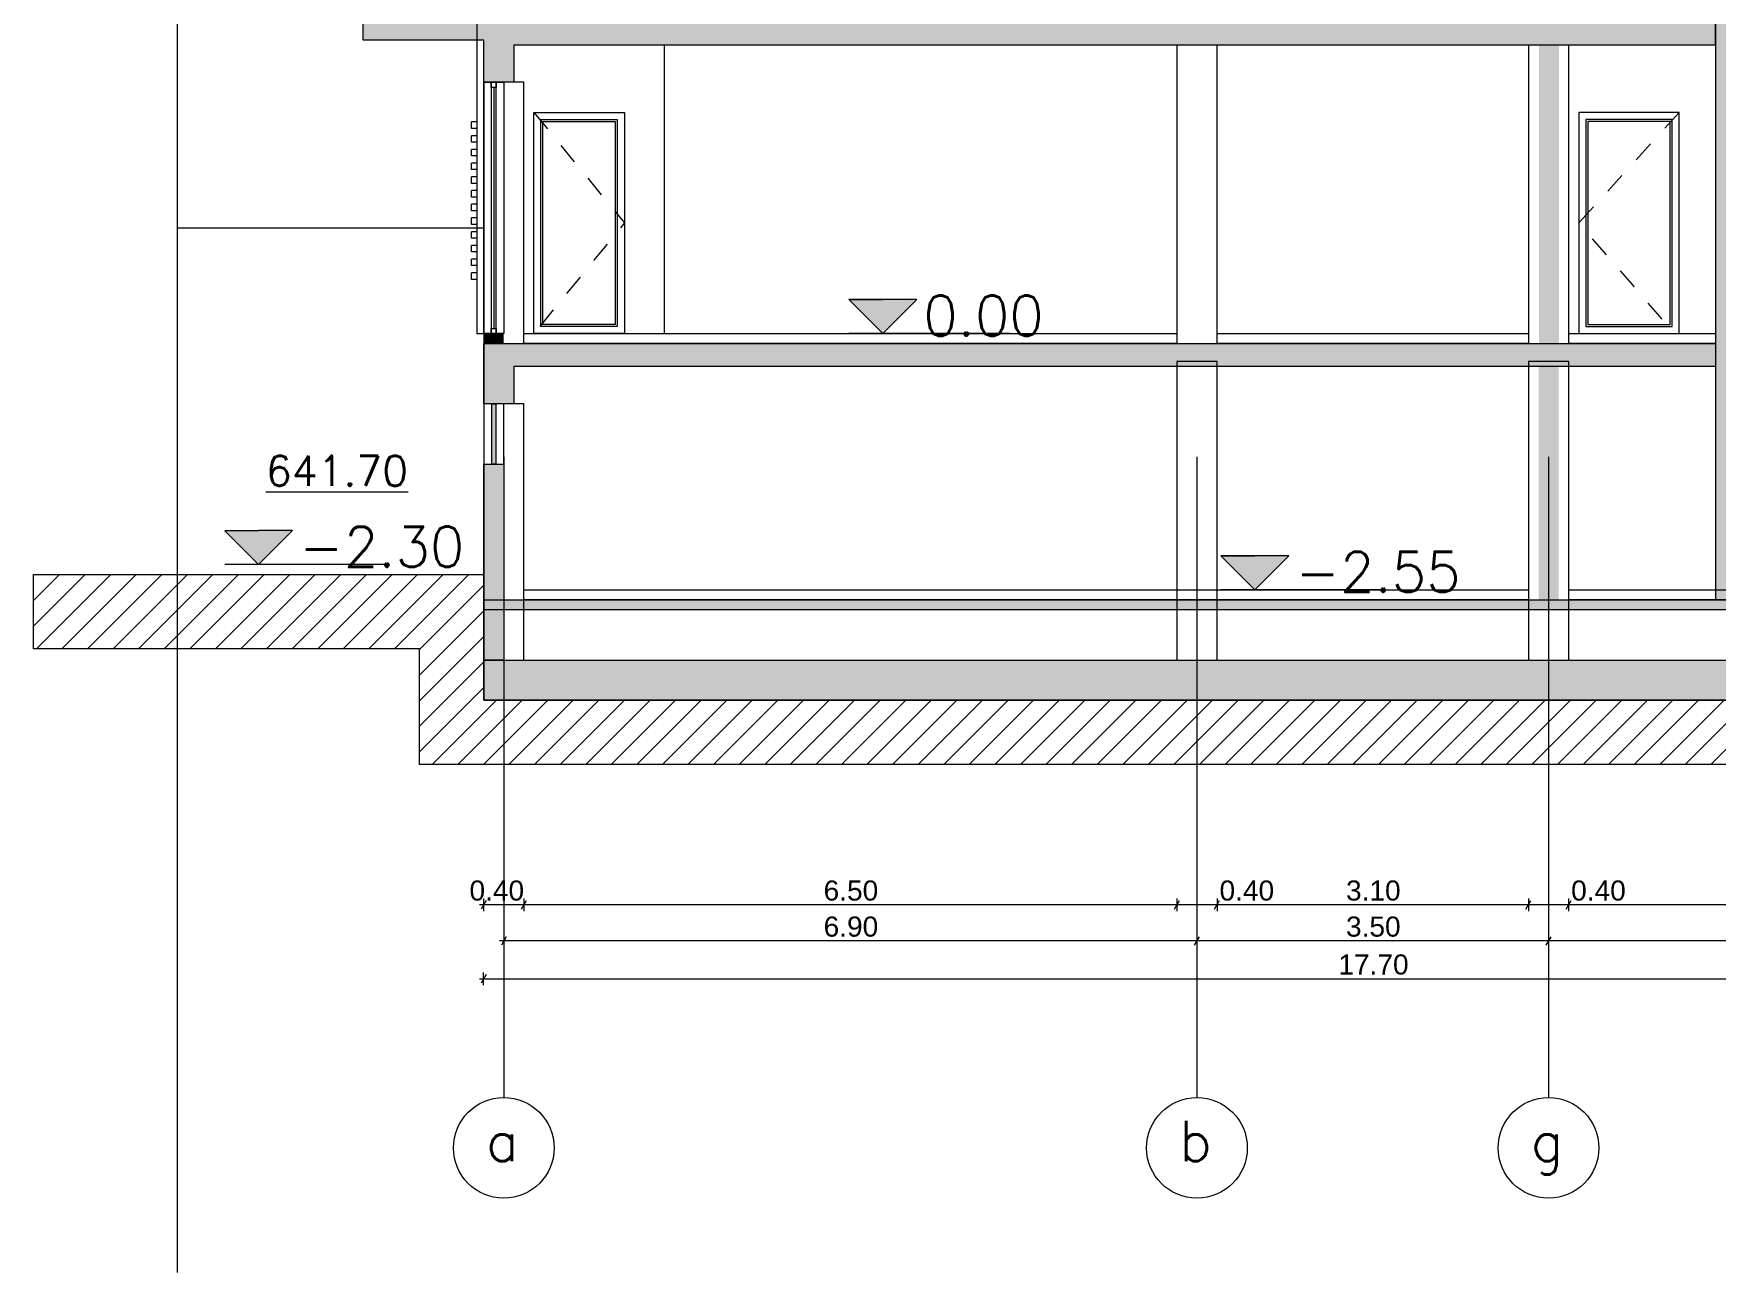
# Model space of a CAD drawing. Header units: millimetres. Extents: x 476244520 to 476657119, y 4620824743 to 4621446928.
# Drawn here: x 476553629 to 476570378, y 4621114425 to 4621126754 of the extents above; entities that cross this region are included whole.
import ezdxf

# ---------------------------------------------------------------- set-up
doc = ezdxf.new("R2010")
doc.units = ezdxf.units.MM
doc.header["$MEASUREMENT"] = 0
doc.linetypes.add('Dashed', pattern=[423.333333, 211.666667, -211.666667])
for name, color, linetype, lineweight in [('0_0 Architecture_Pen_No__7', 7, 'Continuous', 0), ('0_0 Architecture_Pen_No__8', 8, 'Continuous', 0), ('0_Pen_No__1_Pen_No__250', 7, 'Continuous', 0), ('0_Pen_No__250_Pen_No__142', 142, 'Continuous', 0), ('2D Drafting - General_Pen_No__250_Pen_No__7', 7, 'Continuous', 0), ('2D Drafting - General_Pen_No__250_Pen_No__7_Pen_No__154', 154, 'Continuous', 0), ('2D Drafting - General_Pen_No__250_Pen_No__7_Pen_No__250', 7, 'Continuous', 0), ('2D Drafting - General_Pen_No__250_Pen_No__7_Pen_No__7', 7, 'Continuous', 0), ('2D Drafting - General_Pen_No__7_Pen_No__253', 252, 'Continuous', 0), ('a-iataki_Pen_No__5_Pen_No__5_Pen_No__142', 142, 'Continuous', 0), ('gegmebi_Pen_No__7_Pen_No__250', 7, 'Continuous', 0), ('gegmebi_Pen_No__7_Pen_No__7', 7, 'Continuous', 0), ('kar-panjara_Pen_No__7_Pen_No__250', 7, 'Continuous', 0), ('New_._Pen_No__1', 1, 'Continuous', 0), ('New_2D Drafting - General_Pen_No__30_Pen_No__9_Pen_No__9_Pen_No__25', 255, 'Continuous', 0), ('New_2D Drafting - General_Pen_No__30_Pen_No__9_Pen_No__9_Pen_No__7', 7, 'Continuous', 0), ('New_2D Drafting - General_Pen_No__7_Pen_No__250', 7, 'Continuous', 0), ('New_2D Drafting - General_Pen_No__7_Pen_No__7', 7, 'Continuous', 0), ('New_reg_nak_Pen_No__7', 7, 'Continuous', 0), ('New_shenobebi_Pen_No__7', 7, 'Continuous', 0), ('New_Structural - Bearing_Pen_No__1', 1, 'Continuous', 0), ('New_Structural - Bearing_Pen_No__118', 118, 'Continuous', 0), ('New_Structural - Bearing_Pen_No__250', 7, 'Continuous', 0), ('zoma_Pen_No__142', 142, 'Continuous', 0), ('zoma_Pen_No__1_Pen_No__142', 142, 'Continuous', 0), ('zoma_Pen_No__5_Pen_No__5_Pen_No__142', 142, 'Continuous', 0)]:
    doc.layers.add(name, color=color, linetype=linetype, lineweight=lineweight)
doc.layers.add('zoma', color=7, linetype='Continuous')
doc.styles.add('GENERATED_STYLE_2', font='arial.ttf')
doc.linetypes.add('Break', pattern='A,0,[1,A-4 бѓЎбѓђбѓ®бѓљбѓ\x98 - nikas1.Shx,S=15.679026,R=0,X=0,Y=0],-1975.557214,0', length=1975.557214)
doc.dimstyles.new('GENERATED_STYLE__1', dxfattribs={"dimtxt": 200, "dimasz": 64.421331, "dimexe": 0.18, "dimexo": 3, "dimgap": 0.09, "dimtad": 1, "dimtih": 1, "dimtoh": 1, "dimlfac": 0.001, "dimzin": 0, "dimdsep": 46, "dimtxsty": 'GENERATED_STYLE_2', "dimblk": 'ARROWHEAD_2', "dimblk1": 'ARROWHEAD_2', "dimblk2": 'ARROWHEAD_2', "dimcen": 0.09, "dimclrd": 142, "dimclre": 142, "dimclrt": 142, "dimadec": 0, "dimazin": 0, "dimtfac": 1, "dimtdec": 4, "dimtmove": 0, "dimatfit": 3, "dimfxl": 1, "dimtolj": 1, "dimtzin": 0, "dimarcsym": 0})
doc.dimstyles.new('GENERATED_STYLE__2', dxfattribs={"dimtxt": 200, "dimasz": 64.421331, "dimexe": 0.18, "dimexo": 3, "dimgap": 0.09, "dimtad": 1, "dimtih": 1, "dimtoh": 1, "dimlfac": 0.001, "dimzin": 0, "dimdsep": 46, "dimtxsty": 'GENERATED_STYLE_2', "dimblk": 'ARROWHEAD_2', "dimblk1": 'ARROWHEAD_2', "dimblk2": 'ARROWHEAD_2', "dimcen": 0.09, "dimclrd": 142, "dimclre": 142, "dimclrt": 142, "dimadec": 0, "dimazin": 0, "dimtfac": 1, "dimtdec": 4, "dimtmove": 2, "dimatfit": 3, "dimfxl": 1, "dimtolj": 1, "dimtzin": 0, "dimarcsym": 0})

# ---------------------------------------------------------------- blocks, each defined once
blk = doc.blocks.new('*D718', base_point=(476844527, 4621385791))
at = {"layer": 'zoma_Pen_No__142', "color": 142, "linetype": 'Continuous', "lineweight": 0, "transparency": 16777216}
for p, q in [((476568684, 4621117681), (476568733, 4621117766)), ((476568708, 4621117787), (476568708, 4621117660)), ((476575584, 4621117681), (476575633, 4621117766)), ((476575608, 4621117787), (476575608, 4621117660)), ((476568708, 4621117724), (476565208, 4621117724)), ((476575608, 4621117724), (476568708, 4621117724)), ((476575650, 4621117724), (476575608, 4621117724))]:
    blk.add_line(p, q, dxfattribs=at)
at = {"layer": 'zoma_Pen_No__142', "color": 142, "lineweight": 0, "transparency": 16777216, "insert": (476571892, 4621117764), "char_height": 200, "attachment_point": 7, "style": 'GENERATED_STYLE_2'}
blk.add_mtext('\\A1;{\\pql;\\fArial CYR|b0|i0|c204|p34;6.90}', dxfattribs=at)
blk = doc.blocks.new('ARROWHEAD_2')
at = {"color": 0, "linetype": 'Continuous', "lineweight": 0}
for p, q in [((0, 0), (-1, 0)), ((-0.38, -0.66), (0.38, 0.66))]:
    blk.add_line(p, q, dxfattribs=at)
blk = doc.blocks.new('*D719', base_point=(476844527, 4621385791))
at = {"layer": 'zoma_Pen_No__142', "color": 142, "linetype": 'Continuous', "lineweight": 0, "transparency": 16777216}
for p, q in [((476565184, 4621117681), (476565233, 4621117766)), ((476565208, 4621117787), (476565208, 4621117660)), ((476568684, 4621117681), (476568733, 4621117766)), ((476568708, 4621117724), (476565208, 4621117724))]:
    blk.add_line(p, q, dxfattribs=at)
at = {"layer": 'zoma_Pen_No__142', "color": 142, "lineweight": 0, "transparency": 16777216, "insert": (476566692, 4621117764), "char_height": 200, "attachment_point": 7, "style": 'GENERATED_STYLE_2'}
blk.add_mtext('\\A1;{\\pql;\\fArial CYR|b0|i0|c204|p34;3.50}', dxfattribs=at)
blk = doc.blocks.new('*D720', base_point=(476844527, 4621385791))
at = {"layer": 'zoma_Pen_No__142', "color": 142, "linetype": 'Continuous', "lineweight": 0, "transparency": 16777216}
for p, q in [((476558333, 4621117766), (476558284, 4621117681)), ((476558308, 4621117787), (476558308, 4621117660)), ((476565184, 4621117681), (476565233, 4621117766)), ((476565208, 4621117787), (476565208, 4621117660)), ((476558308, 4621117724), (476558267, 4621117724)), ((476565208, 4621117724), (476558308, 4621117724))]:
    blk.add_line(p, q, dxfattribs=at)
at = {"layer": 'zoma_Pen_No__142', "color": 142, "lineweight": 0, "transparency": 16777216, "insert": (476561492, 4621117764), "char_height": 200, "attachment_point": 7, "style": 'GENERATED_STYLE_2'}
blk.add_mtext('\\A1;{\\pql;\\fArial CYR|b0|i0|c204|p34;6.90}', dxfattribs=at)
blk = doc.blocks.new('*D722', base_point=(476844527, 4621385791))
at = {"layer": 'zoma_Pen_No__142', "color": 142, "linetype": 'Continuous', "lineweight": 0, "transparency": 16777216}
for p, q in [((476568884, 4621118041), (476568933, 4621118126)), ((476575408, 4621118083), (476568908, 4621118083)), ((476575383, 4621118041), (476575432, 4621118126)), ((476575408, 4621118147), (476575408, 4621118020))]:
    blk.add_line(p, q, dxfattribs=at)
at = {"layer": 'zoma_Pen_No__142', "color": 142, "lineweight": 0, "transparency": 16777216, "char_height": 200, "attachment_point": 7, "style": 'GENERATED_STYLE_2'}
for s, insert in [('\\A1;{\\pql;\\fArial CYR|b0|i0|c204|p34;0.40}', (476568933, 4621118123)), ('\\A1;{\\pql;\\fArial CYR|b0|i0|c204|p34;6.50}', (476571892, 4621118123))]:
    blk.add_mtext(s, dxfattribs=dict(at, insert=insert))
blk = doc.blocks.new('*D723', base_point=(476844527, 4621385791))
at = {"layer": 'zoma_Pen_No__142', "color": 142, "linetype": 'Continuous', "lineweight": 0, "transparency": 16777216}
for p, q in [((476568483, 4621118041), (476568532, 4621118126)), ((476568908, 4621118083), (476568508, 4621118083)), ((476568884, 4621118041), (476568933, 4621118126)), ((476568908, 4621118147), (476568908, 4621118020)), ((476575408, 4621118083), (476568908, 4621118083))]:
    blk.add_line(p, q, dxfattribs=at)
blk = doc.blocks.new('*D724', base_point=(476844527, 4621385791))
at = {"layer": 'zoma_Pen_No__142', "color": 142, "linetype": 'Continuous', "lineweight": 0, "transparency": 16777216}
for p, q in [((476565384, 4621118041), (476565433, 4621118126)), ((476565408, 4621118147), (476565408, 4621118020)), ((476568508, 4621118083), (476565408, 4621118083)), ((476568483, 4621118041), (476568532, 4621118126)), ((476568508, 4621118147), (476568508, 4621118020)), ((476568908, 4621118083), (476568508, 4621118083))]:
    blk.add_line(p, q, dxfattribs=at)
at = {"layer": 'zoma_Pen_No__142', "color": 142, "lineweight": 0, "transparency": 16777216, "char_height": 200, "attachment_point": 7, "style": 'GENERATED_STYLE_2'}
for s, insert in [('\\A1;{\\pql;\\fArial CYR|b0|i0|c204|p34;0.40}', (476565433, 4621118123)), ('\\A1;{\\pql;\\fArial CYR|b0|i0|c204|p34;3.10}', (476566692, 4621118123))]:
    blk.add_mtext(s, dxfattribs=dict(at, insert=insert))
blk = doc.blocks.new('*D725', base_point=(476844527, 4621385791))
at = {"layer": 'zoma_Pen_No__142', "color": 142, "linetype": 'Continuous', "lineweight": 0, "transparency": 16777216}
for p, q in [((476564984, 4621118041), (476565033, 4621118126)), ((476565008, 4621118147), (476565008, 4621118020)), ((476565408, 4621118083), (476565008, 4621118083)), ((476565384, 4621118041), (476565433, 4621118126)), ((476565408, 4621118147), (476565408, 4621118020))]:
    blk.add_line(p, q, dxfattribs=at)
blk = doc.blocks.new('*D726', base_point=(476844527, 4621385791))
at = {"layer": 'zoma_Pen_No__142', "color": 142, "linetype": 'Continuous', "lineweight": 0, "transparency": 16777216}
for p, q in [((476558484, 4621118041), (476558533, 4621118126)), ((476565008, 4621118083), (476558509, 4621118083)), ((476564984, 4621118041), (476565033, 4621118126)), ((476565008, 4621118147), (476565008, 4621118020))]:
    blk.add_line(p, q, dxfattribs=at)
at = {"layer": 'zoma_Pen_No__142', "color": 142, "lineweight": 0, "transparency": 16777216, "insert": (476561492, 4621118123), "char_height": 200, "attachment_point": 7, "style": 'GENERATED_STYLE_2'}
blk.add_mtext('\\A1;{\\pql;\\fArial CYR|b0|i0|c204|p34;6.50}', dxfattribs=at)
blk = doc.blocks.new('*D727', base_point=(476844527, 4621385791))
at = {"layer": 'zoma_Pen_No__142', "color": 142, "linetype": 'Continuous', "lineweight": 0, "transparency": 16777216}
for p, q in [((476558108, 4621118083), (476558067, 4621118083)), ((476558133, 4621118126), (476558084, 4621118041)), ((476558108, 4621118147), (476558108, 4621118020)), ((476558509, 4621118083), (476558108, 4621118083)), ((476558484, 4621118041), (476558533, 4621118126)), ((476558509, 4621118147), (476558509, 4621118020)), ((476565008, 4621118083), (476558509, 4621118083))]:
    blk.add_line(p, q, dxfattribs=at)
at = {"layer": 'zoma_Pen_No__142', "color": 142, "lineweight": 0, "transparency": 16777216, "insert": (476557967, 4621118123), "char_height": 200, "attachment_point": 7, "style": 'GENERATED_STYLE_2'}
blk.add_mtext('\\A1;{\\pql;\\fArial CYR|b0|i0|c204|p34;0.40}', dxfattribs=at)
blk = doc.blocks.new('*D728', base_point=(476844527, 4621385791))
at = {"layer": 'zoma_Pen_No__142', "color": 142, "linetype": 'Continuous', "lineweight": 0, "transparency": 16777216}
for p, q in [((476558108, 4621117283), (476558108, 4621117411)), ((476575808, 4621117283), (476575808, 4621117411)), ((476558067, 4621117347), (476558108, 4621117347)), ((476558133, 4621117389), (476558084, 4621117305)), ((476558108, 4621117347), (476575808, 4621117347)), ((476575784, 4621117305), (476575833, 4621117389)), ((476575808, 4621117347), (476575850, 4621117347))]:
    blk.add_line(p, q, dxfattribs=at)
at = {"layer": 'zoma_Pen_No__142', "color": 142, "lineweight": 0, "transparency": 16777216, "insert": (476566616, 4621117387), "char_height": 200, "attachment_point": 7, "style": 'GENERATED_STYLE_2'}
blk.add_mtext('\\A1;{\\pql;\\fArial CYR|b0|i0|c204|p34;17.70}', dxfattribs=at)

msp = doc.modelspace()

# ---------------------------------------------------------------- hatches: boundary and pattern name
at = {"layer": '0_0 Architecture_Pen_No__8', "linetype": 'Continuous', "lineweight": 0, "true_color": 0x404040}
msp.add_hatch(color=250, dxfattribs=at).paths.add_polyline_path([(476575808.32, 4621120519.777), (476575808.32, 4621120119.777), (476558108.32, 4621120119.777), (476558108.32, 4621120519.777)])
at = {"layer": '0_Pen_No__250_Pen_No__142', "linetype": 'Continuous', "lineweight": 0}
for points in [[(476562081.444, 4621123769.617), (476562418.972, 4621124107.31), (476561743.75, 4621124107.146)], [(476555868.359, 4621121469.917), (476556205.887, 4621121807.61), (476555530.665, 4621121807.445)], [(476565784.849, 4621121219.909), (476566122.378, 4621121557.602), (476565447.156, 4621121557.438)]]:
    msp.add_hatch(color=142, dxfattribs=at).paths.add_polyline_path(points)
at = {"layer": '2D Drafting - General_Pen_No__250_Pen_No__7', "linetype": 'Continuous', "lineweight": 0}
for points in [[(476556908.591, 4621126909.107), (476558038.221, 4621126909.107), (476558038.221, 4621126970.916), (476558108.57, 4621126970.916), (476558158.221, 4621126970.916), (476558158.221, 4621126869.917), (476570368.188, 4621126869.917), (476570368.188, 4621126639.823), (476568858.637, 4621126639.823), (476568558.221, 4621126639.823), (476558408.22, 4621126639.823), (476558408.22, 4621126269.917), (476558108.471, 4621126269.917), (476558108.53, 4621126689.037), (476558108.057, 4621126689.037), (476558070.264, 4621126689.037), (476556908.591, 4621126689.037)], [(476558108.221, 4621123669.917), (476570368.288, 4621123669.917), (476570368.288, 4621123439.91), (476558408.221, 4621123439.91), (476558408.221, 4621123069.917), (476558108.121, 4621123069.917)], [(476558108.316, 4621121119.777), (476575608.32, 4621121119.777), (476575608.32, 4621121019.777), (476558108.316, 4621121019.777)]]:
    msp.add_hatch(color=7, dxfattribs=at).paths.add_polyline_path(points)
at = {"layer": '2D Drafting - General_Pen_No__250_Pen_No__7_Pen_No__154', "linetype": 'Continuous', "lineweight": 0}
msp.add_hatch(color=154, dxfattribs=at).paths.add_polyline_path([(476558308.32, 4621120519.777), (476558108.32, 4621120519.777), (476558108.32, 4621122469.909), (476558308.32, 4621122469.909)])
at = {"layer": '2D Drafting - General_Pen_No__250_Pen_No__7_Pen_No__7', "linetype": 'Continuous', "lineweight": 0}
for points in [[(476570368.288, 4621136289.909), (476570368.288, 4621121119.777), (476570568.288, 4621121119.777), (476570568.288, 4621136289.909)], [(476568611.74, 4621126639.823), (476568611.74, 4621123668.979), (476568811.74, 4621123668.979), (476568811.74, 4621126639.823)], [(476558108.221, 4621123669.917), (476558108.221, 4621123769.947), (476558308.221, 4621123769.947), (476558308.221, 4621123669.917)], [(476568608.495, 4621123489.909), (476568608.495, 4621121119.777), (476568808.495, 4621121119.777), (476568808.495, 4621123489.909)]]:
    msp.add_hatch(color=7, dxfattribs=at).paths.add_polyline_path(points)
at = {"layer": 'New_2D Drafting - General_Pen_No__30_Pen_No__9_Pen_No__9_Pen_No__25', "linetype": 'Continuous', "lineweight": 0}
msp.add_hatch(color=255, dxfattribs=at).paths.add_polyline_path([(476558228.221, 4621123069.909), (476558228.221, 4621122469.909), (476558188.221, 4621122469.909), (476558188.221, 4621123069.909)])
at = {"layer": 'New_2D Drafting - General_Pen_No__7_Pen_No__7', "linetype": 'Continuous', "lineweight": 0}
h = msp.add_hatch(dxfattribs=at)
h.set_pattern_fill('MASONRY_BLOCK', style=0, pattern_type=2)
h.set_pattern_definition([(45, (476844527.15, 4621385791.04), (-127.27922, 127.27922), [])])
h.paths.add_polyline_path([(476553628.597, 4621120630.009), (476553628.597, 4621121369.917), (476558108.321, 4621121369.917), (476558108.321, 4621120119.777), (476575808.32, 4621120119.777), (476575808.32, 4621123389.909), (476575808.32, 4621123668.999), (476580662.699, 4621123668.999), (476580662.699, 4621122929.193), (476576519.337, 4621122929.193), (476576519.337, 4621119540.859), (476576519.337, 4621119479.337), (476557467.905, 4621119479.337), (476557467.905, 4621120630.009)])

# ---------------------------------------------------------------- linework, layer by layer
at = {"layer": '0_0 Architecture_Pen_No__7', "color": 7, "linetype": 'Continuous', "lineweight": 0, "flags": 128}
msp.add_lwpolyline([(476575808.32, 4621120519.777), (476575808.32, 4621120119.777), (476558108.32, 4621120119.777), (476558108.32, 4621120519.777)], close=True, dxfattribs=at)
at = {"layer": '0_Pen_No__1_Pen_No__250', "color": 7, "linetype": 'Continuous', "lineweight": 0, "flags": 128}
for points in [[(476562081.444, 4621123769.617), (476561743.75, 4621124107.146), (476562081.361, 4621124107.228)], [(476562081.444, 4621123769.617), (476562418.972, 4621124107.31), (476562081.361, 4621124107.228)], [(476563343.832, 4621123769.925), (476561743.832, 4621123769.534)], [(476555868.359, 4621121469.917), (476555530.665, 4621121807.445), (476555868.276, 4621121807.528)], [(476555868.359, 4621121469.917), (476556205.887, 4621121807.61), (476555868.276, 4621121807.528)], [(476557130.748, 4621121470.225), (476555530.748, 4621121469.834)], [(476565784.849, 4621121219.909), (476565447.156, 4621121557.438), (476565784.767, 4621121557.52)], [(476565784.849, 4621121219.909), (476566122.378, 4621121557.602), (476565784.767, 4621121557.52)], [(476567047.238, 4621121220.217), (476565447.238, 4621121219.827)]]:
    msp.add_lwpolyline(points, dxfattribs=at)
at = {"layer": '0_Pen_No__250_Pen_No__142', "color": 142, "linetype": 'Continuous', "lineweight": 0, "flags": 128}
for points in [[(476562081.444, 4621123769.617), (476562418.972, 4621124107.31), (476561743.75, 4621124107.146)], [(476555868.359, 4621121469.917), (476556205.887, 4621121807.61), (476555530.665, 4621121807.445)], [(476565784.849, 4621121219.909), (476566122.378, 4621121557.602), (476565447.156, 4621121557.438)]]:
    msp.add_lwpolyline(points, close=True, dxfattribs=at)
at = {"layer": '2D Drafting - General_Pen_No__250_Pen_No__7', "color": 7, "linetype": 'Continuous', "lineweight": 0, "flags": 128}
for points in [[(476556908.591, 4621126909.107), (476558038.221, 4621126909.107), (476558038.221, 4621126970.916), (476558108.57, 4621126970.916), (476558158.221, 4621126970.916), (476558158.221, 4621126869.917), (476570368.188, 4621126869.917), (476570368.188, 4621126639.823), (476568858.637, 4621126639.823), (476568558.221, 4621126639.823), (476558408.22, 4621126639.823), (476558408.22, 4621126269.917), (476558108.471, 4621126269.917), (476558108.53, 4621126689.037), (476558108.057, 4621126689.037), (476558070.264, 4621126689.037), (476556908.591, 4621126689.037)], [(476558108.221, 4621123669.917), (476570368.288, 4621123669.917), (476570368.288, 4621123439.91), (476558408.221, 4621123439.91), (476558408.221, 4621123069.917), (476558108.121, 4621123069.917)], [(476558108.316, 4621121119.777), (476575608.32, 4621121119.777), (476575608.32, 4621121019.777), (476558108.316, 4621121019.777)]]:
    msp.add_lwpolyline(points, close=True, dxfattribs=at)
at = {"layer": '2D Drafting - General_Pen_No__250_Pen_No__7_Pen_No__250', "color": 7, "linetype": 'Continuous', "lineweight": 0, "flags": 128}
msp.add_lwpolyline([(476570368.288, 4621136289.909), (476570368.288, 4621121119.777), (476570568.288, 4621121119.777), (476570568.288, 4621136289.909)], close=True, dxfattribs=at)
at = {"layer": '2D Drafting - General_Pen_No__250_Pen_No__7_Pen_No__7', "color": 7, "linetype": 'Continuous', "lineweight": 0, "flags": 128}
msp.add_lwpolyline([(476558308.32, 4621120519.777), (476558108.32, 4621120519.777), (476558108.32, 4621122469.909), (476558308.32, 4621122469.909)], close=True, dxfattribs=at)
at = {"layer": '2D Drafting - General_Pen_No__7_Pen_No__253', "color": 252, "linetype": 'Continuous', "lineweight": 0, "flags": 128}
for points in [[(476558608.437, 4621125969.917), (476559508.438, 4621125969.917), (476559508.438, 4621123769.917), (476558608.437, 4621123769.917)], [(476570008.483, 4621125969.917), (476569008.482, 4621125969.917), (476569008.482, 4621123769.917), (476570008.483, 4621123769.917)], [(476558677.977, 4621125899.917), (476559438.438, 4621125899.917), (476559438.438, 4621123839.917), (476558677.977, 4621123839.917)], [(476558697.977, 4621125879.917), (476559418.438, 4621125879.917), (476559418.438, 4621123859.917), (476558697.977, 4621123859.917)], [(476569938.943, 4621125899.917), (476569078.482, 4621125899.917), (476569078.482, 4621123839.917), (476569938.943, 4621123839.917)], [(476569918.943, 4621125879.917), (476569098.482, 4621125879.917), (476569098.482, 4621123859.917), (476569918.943, 4621123859.917)]]:
    msp.add_lwpolyline(points, close=True, dxfattribs=at)
at = {"layer": '2D Drafting - General_Pen_No__7_Pen_No__253', "color": 252, "linetype": 'Dashed', "lineweight": 0, "flags": 128}
for points in [[(476558608.437, 4621125969.917), (476559508.438, 4621124869.917), (476558608.437, 4621123769.917)], [(476570008.483, 4621125969.917), (476569008.482, 4621124869.917), (476569958.482, 4621123769.917)]]:
    msp.add_lwpolyline(points, dxfattribs=at)
at = {"layer": 'gegmebi_Pen_No__7_Pen_No__250', "color": 7, "linetype": 'Continuous', "lineweight": 0, "flags": 128}
for points in [[(476558233.324, 4621126269.947), (476558183.324, 4621126269.947), (476558183.324, 4621123769.947), (476558233.324, 4621123769.947)], [(476558233.324, 4621126219.947), (476558183.324, 4621126219.947), (476558183.324, 4621126269.947), (476558233.324, 4621126269.947)], [(476558233.324, 4621123769.947), (476558183.324, 4621123769.947), (476558183.324, 4621123819.785), (476558233.324, 4621123819.785)], [(476565008.221, 4621123669.917), (476558508.571, 4621123669.917), (476558508.571, 4621123769.917), (476565008.221, 4621123769.917)], [(476568508.32, 4621123669.917), (476565408.32, 4621123669.917), (476565408.32, 4621123769.917), (476568508.32, 4621123769.917)], [(476570368.288, 4621123669.917), (476568908.67, 4621123669.917), (476568908.67, 4621123769.917), (476570368.288, 4621123769.917)], [(476568508.32, 4621121119.777), (476558508.67, 4621121119.777), (476558508.67, 4621121219.777), (476568508.32, 4621121219.777)], [(476575408.32, 4621121119.777), (476568908.67, 4621121119.777), (476568908.67, 4621121219.909), (476575408.32, 4621121219.909)]]:
    msp.add_lwpolyline(points, close=True, dxfattribs=at)
at = {"layer": 'gegmebi_Pen_No__7_Pen_No__7', "color": 7, "linetype": 'Continuous', "lineweight": 0}
msp.add_line((476558208.324, 4621126219.947), (476558208.324, 4621123819.785), dxfattribs=at)
at = {"layer": 'kar-panjara_Pen_No__7_Pen_No__250', "color": 7, "linetype": 'Continuous', "lineweight": 0, "flags": 128}
for points in [[(476565007.97, 4621126639.823), (476565007.97, 4621123669.917), (476565408.32, 4621123669.917), (476565408.32, 4621126639.823)], [(476568508.32, 4621126639.823), (476568508.32, 4621123669.038), (476568908.67, 4621123669.038), (476568908.67, 4621126639.823)], [(476558108.221, 4621126269.917), (476558108.221, 4621123669.917), (476558508.571, 4621123669.917), (476558508.571, 4621126269.917)], [(476558108.324, 4621126269.947), (476558308.324, 4621126269.947), (476558308.324, 4621123769.947), (476558108.324, 4621123769.947)], [(476565007.97, 4621123489.909), (476565007.97, 4621120519.777), (476565408.32, 4621120519.777), (476565408.32, 4621123489.909)], [(476568508.32, 4621123489.909), (476568508.32, 4621120519.777), (476568908.67, 4621120519.777), (476568908.67, 4621123489.909)], [(476558108.221, 4621123069.917), (476558108.221, 4621120519.777), (476558508.571, 4621120519.777), (476558508.571, 4621123069.917)], [(476558108.221, 4621123069.917), (476558108.221, 4621122469.909), (476558308.221, 4621122469.909), (476558308.221, 4621123069.917)]]:
    msp.add_lwpolyline(points, close=True, dxfattribs=at)
at = {"layer": 'New_2D Drafting - General_Pen_No__30_Pen_No__9_Pen_No__9_Pen_No__7', "color": 7, "linetype": 'Continuous', "lineweight": 0, "flags": 128}
msp.add_lwpolyline([(476558228.221, 4621123069.909), (476558228.221, 4621122469.909), (476558188.221, 4621122469.909), (476558188.221, 4621123069.909)], close=True, dxfattribs=at)
at = {"layer": 'New_2D Drafting - General_Pen_No__7_Pen_No__250', "color": 7, "linetype": 'Continuous', "lineweight": 0, "flags": 128}
msp.add_lwpolyline([(476553628.597, 4621120630.009), (476553628.597, 4621121369.917), (476558108.321, 4621121369.917), (476558108.321, 4621120119.777), (476575808.32, 4621120119.777), (476575808.32, 4621123389.909), (476575808.32, 4621123668.999), (476580662.699, 4621123668.999), (476580662.699, 4621122929.193), (476576519.337, 4621122929.193), (476576519.337, 4621119540.859), (476576519.337, 4621119479.337), (476557467.905, 4621119479.337), (476557467.905, 4621120630.009)], close=True, dxfattribs=at)
at = {"layer": 'New_reg_nak_Pen_No__7', "color": 7, "linetype": 'Continuous', "lineweight": 0, "flags": 128}
msp.add_lwpolyline([(476558108.483, 4621136969.485), (476558038.211, 4621136969.483), (476558038.238, 4621130170.916), (476558038.383, 4621130170.916), (476558038.456, 4621123769.907), (476558108.383, 4621123769.909)], dxfattribs=at)
at = {"layer": 'New_shenobebi_Pen_No__7', "color": 7, "linetype": 'Continuous', "lineweight": 0}
msp.add_lwpolyline([(476558108.221, 4621123769.909), (476558108.22, 4621121219.909)], dxfattribs=at)
at = {"layer": 'New_Structural - Bearing_Pen_No__1', "color": 1, "linetype": 'Continuous', "lineweight": 0}
msp.add_line((476555056.441, 4621141156.705), (476555056.441, 4621114425.379), dxfattribs=at)
at = {"layer": 'New_Structural - Bearing_Pen_No__1', "color": 1, "linetype": 'Break', "lineweight": 0}
msp.add_line((476555056.441, 4621124820.92), (476558108.221, 4621124820.92), dxfattribs=at)
at = {"layer": 'New_Structural - Bearing_Pen_No__118', "color": 118, "linetype": 'Continuous', "lineweight": 0}
for p, q in [((476557988.18, 4621125810.55), (476557988.18, 4621125875.55)), ((476558038.18, 4621125875.55), (476557988.18, 4621125875.55)), ((476558038.18, 4621125810.55), (476557988.18, 4621125810.55)), ((476557988.18, 4621125674.032), (476557988.18, 4621125739.032)), ((476558038.18, 4621125739.032), (476557988.18, 4621125739.032)), ((476558038.18, 4621125674.032), (476557988.18, 4621125674.032)), ((476557988.18, 4621125537.515), (476557988.18, 4621125602.515)), ((476558038.18, 4621125602.515), (476557988.18, 4621125602.515)), ((476558038.18, 4621125537.515), (476557988.18, 4621125537.515)), ((476557988.18, 4621125400.998), (476557988.18, 4621125465.998)), ((476558038.18, 4621125465.998), (476557988.18, 4621125465.998)), ((476558038.18, 4621125400.998), (476557988.18, 4621125400.998)), ((476557988.18, 4621125264.48), (476557988.18, 4621125329.48)), ((476558038.18, 4621125329.48), (476557988.18, 4621125329.48)), ((476558038.18, 4621125264.48), (476557988.18, 4621125264.48)), ((476557988.18, 4621125127.963), (476557988.18, 4621125192.963)), ((476558038.18, 4621125192.963), (476557988.18, 4621125192.963)), ((476558038.18, 4621125127.963), (476557988.18, 4621125127.963)), ((476557988.18, 4621124991.446), (476557988.18, 4621125056.446)), ((476558038.18, 4621125056.446), (476557988.18, 4621125056.446)), ((476558038.18, 4621124991.446), (476557988.18, 4621124991.446)), ((476557988.18, 4621124854.929), (476557988.18, 4621124919.929)), ((476558038.18, 4621124919.929), (476557988.18, 4621124919.929)), ((476558038.18, 4621124854.929), (476557988.18, 4621124854.929)), ((476557988.18, 4621124718.411), (476557988.18, 4621124783.411)), ((476558038.18, 4621124783.411), (476557988.18, 4621124783.411)), ((476558038.18, 4621124718.411), (476557988.18, 4621124718.411)), ((476557988.18, 4621124581.894), (476557988.18, 4621124646.894)), ((476558038.18, 4621124646.894), (476557988.18, 4621124646.894)), ((476558038.18, 4621124581.894), (476557988.18, 4621124581.894)), ((476557988.18, 4621124445.377), (476557988.18, 4621124510.377)), ((476558038.18, 4621124510.377), (476557988.18, 4621124510.377)), ((476558038.18, 4621124445.377), (476557988.18, 4621124445.377)), ((476557988.18, 4621124308.859), (476557988.18, 4621124373.859)), ((476558038.18, 4621124373.859), (476557988.18, 4621124373.859)), ((476558038.18, 4621124308.859), (476557988.18, 4621124308.859))]:
    msp.add_line(p, q, dxfattribs=at)
at = {"layer": 'New_Structural - Bearing_Pen_No__250', "color": 7, "linetype": 'Continuous', "lineweight": 0}
msp.add_line((476559908.452, 4621123769.917), (476559908.452, 4621126639.823), dxfattribs=at)
at = {"layer": 'zoma_Pen_No__5_Pen_No__5_Pen_No__142', "color": 142, "linetype": 'Continuous', "lineweight": 0}
for p, q in [((476558308.22, 4621122541.117), (476558308.22, 4621116158.127)), ((476565208.22, 4621122541.117), (476565208.22, 4621116158.127)), ((476568708.22, 4621122541.117), (476568708.22, 4621116158.127))]:
    msp.add_line(p, q, dxfattribs=at)
for centre in [(476558308.22, 4621115664.295), (476565208.22, 4621115664.295), (476568708.22, 4621115664.295)]:
    msp.add_circle(centre, 501.115, dxfattribs=at)

# ---------------------------------------------------------------- texts
at = {"layer": 'a-iataki_Pen_No__5_Pen_No__5_Pen_No__142', "color": 142, "linetype": 'Continuous', "lineweight": 0, "char_height": 400, "attachment_point": 3}
for s, insert in [('\\A1;{\\pqr;\\Ftxt.shx;b}', (476565356.96, 4621115932.254)), ('\\A1;{\\pqr;\\Ftxt.shx;a}', (476558456.96, 4621115932.254)), ('\\A1;{\\pqr;\\Ftxt.shx;g}', (476568856.96, 4621115932.254))]:
    msp.add_mtext(s, dxfattribs=dict(at, insert=insert))
at = {"layer": 'New_._Pen_No__1', "color": 1, "linetype": 'Continuous', "lineweight": 0, "insert": (476556647.903, 4621122553.723), "char_height": 300, "attachment_point": 2}
msp.add_mtext('\\A1;{\\pqc;\\Ftxt.shx;\\L\\L64\\Ftxt.shx;1\\Ftxt.shx;.\\Ftxt.shx;70}', dxfattribs=at)
at = {"layer": 'zoma_Pen_No__1_Pen_No__142', "color": 142, "linetype": 'Continuous', "lineweight": 0, "char_height": 400, "attachment_point": 7, "rotation": 0.0139872}
for s, insert in [('\\A1;{\\pql;\\Ftxt.shx;0\\Ftxt.shx;.00}', (476562483.758, 4621123746.669)), ('\\A1;{\\pql;\\Ftxt.shx;-2\\Ftxt.shx;.\\Ftxt.shx;3\\Ftxt.shx;0}', (476556270.673, 4621121446.969)), ('\\A1;{\\pql;\\Ftxt.shx;-2.\\Ftxt.shx;55}', (476566187.164, 4621121196.962))]:
    msp.add_mtext(s, dxfattribs=dict(at, insert=insert))

# ---------------------------------------------------------------- dimensions: what is measured, and where the dimension line sits
at = {"layer": 'zoma', "color": 142, "linetype": 'Continuous', "lineweight": 0}
for base, p1, p2, angle, dimstyle, picture, middle in [((476558108.046, 4621118083.464), (476558508.748, 4621121237.047), (476558108.046, 4621121237.047), 180, 'GENERATED_STYLE__2', '*D727', (476558227.185, 4621118223.464)), ((476575808.202, 4621117346.951), (476558108.046, 4621121237.047), (476575808.202, 4621121236.992), 0, 'GENERATED_STYLE__1', '*D728', (476566952.182, 4621117486.951)), ((476558508.748, 4621118083.464), (476565008.22, 4621118083.464), (476558508.748, 4621121237.047), 180, 'GENERATED_STYLE__1', '*D726', (476561752.191, 4621118223.464)), ((476565408.22, 4621118083.464), (476568507.779, 4621120587.047), (476565408.22, 4621118083.464), 180, 'GENERATED_STYLE__1', '*D724', (476566951.707, 4621118223.464)), ((476568507.779, 4621118083.464), (476568908.129, 4621120587.047), (476568507.779, 4621120587.047), 180, 'GENERATED_STYLE__1', '*D723', (476569192.391, 4621118223.464)), ((476568908.129, 4621118083.464), (476575407.666, 4621118083.464), (476568908.129, 4621120587.047), 180, 'GENERATED_STYLE__1', '*D722', (476572151.605, 4621118223.464)), ((476565008.22, 4621118083.464), (476565408.22, 4621118083.464), (476565008.22, 4621118083.464), 180, 'GENERATED_STYLE__1', '*D725', (476565692.483, 4621118223.464)), ((476558308.398, 4621117723.758), (476565208.398, 4621117723.758), (476558308.398, 4621117723.758), 180, 'GENERATED_STYLE__1', '*D720', (476561752.105, 4621117863.758)), ((476565208.398, 4621117723.758), (476568708.22, 4621116486.4), (476565208.398, 4621117723.758), 180, 'GENERATED_STYLE__1', '*D719', (476566952.016, 4621117863.758)), ((476568708.22, 4621117723.758), (476575608.22, 4621117723.758), (476568708.22, 4621116486.4), 180, 'GENERATED_STYLE__1', '*D718', (476572151.927, 4621117863.758))]:
    dim = msp.add_linear_dim(base=base, p1=p1, p2=p2, angle=angle, dimstyle=dimstyle, dxfattribs=at)
    dim.commit()
    dim.dimension.update_dxf_attribs({"geometry": picture, "text_midpoint": middle, "dimtype": 160})

doc.saveas('drawing.dxf')
